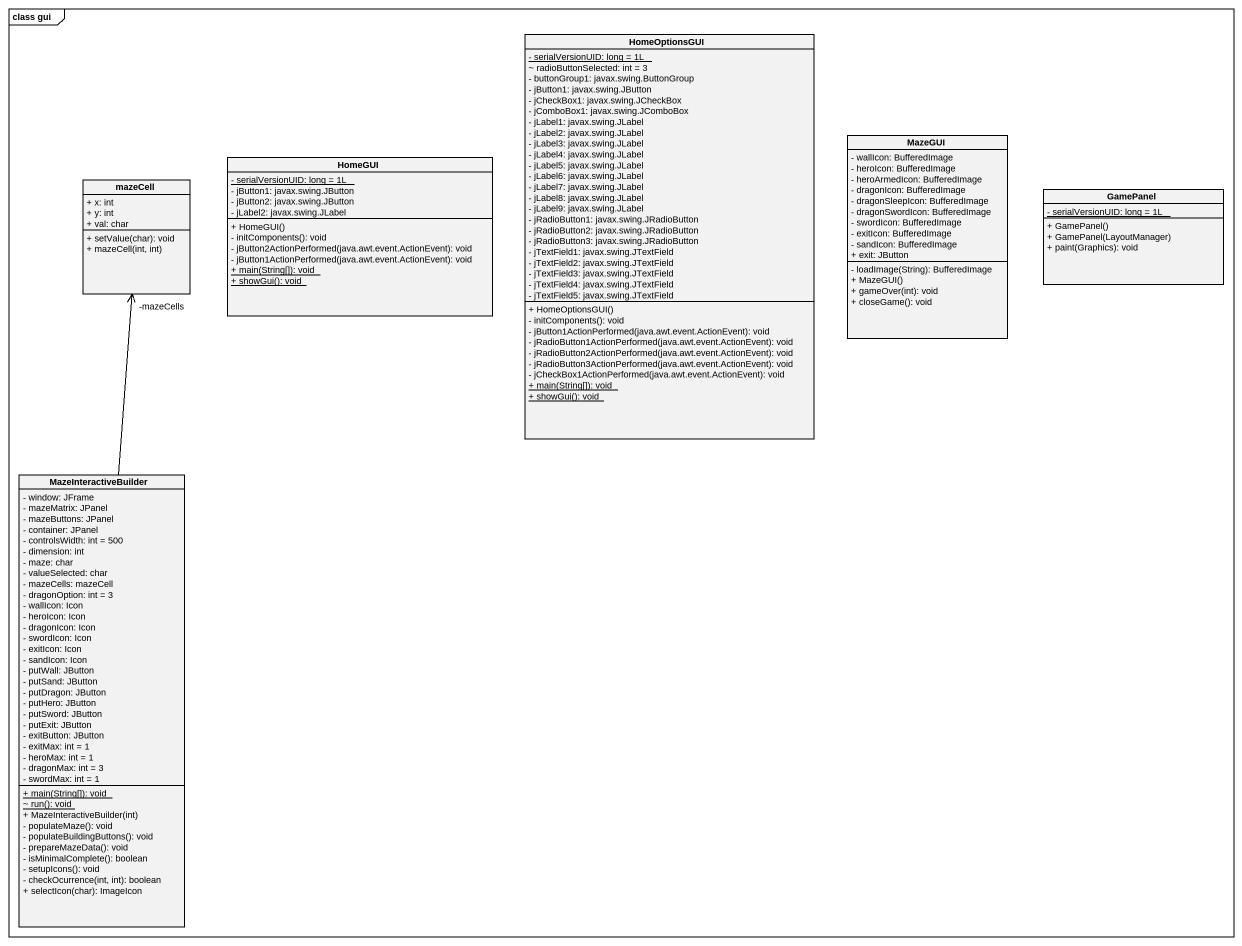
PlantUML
@startuml
mainframe class gui
hide circle
hide empty members
skinparam classAttributeIconSize 0
class HomeOptionsGUI {
  {static} - serialVersionUID: long = 1L
  ~ radioButtonSelected: int = 3
  - buttonGroup1: javax.swing.ButtonGroup
  - jButton1: javax.swing.JButton
  - jCheckBox1: javax.swing.JCheckBox
  - jComboBox1: javax.swing.JComboBox
  - jLabel1: javax.swing.JLabel
  - jLabel2: javax.swing.JLabel
  - jLabel3: javax.swing.JLabel
  - jLabel4: javax.swing.JLabel
  - jLabel5: javax.swing.JLabel
  - jLabel6: javax.swing.JLabel
  - jLabel7: javax.swing.JLabel
  - jLabel8: javax.swing.JLabel
  - jLabel9: javax.swing.JLabel
  - jRadioButton1: javax.swing.JRadioButton
  - jRadioButton2: javax.swing.JRadioButton
  - jRadioButton3: javax.swing.JRadioButton
  - jTextField1: javax.swing.JTextField
  - jTextField2: javax.swing.JTextField
  - jTextField3: javax.swing.JTextField
  - jTextField4: javax.swing.JTextField
  - jTextField5: javax.swing.JTextField
  + HomeOptionsGUI()
  - initComponents(): void
  - jButton1ActionPerformed(java.awt.event.ActionEvent): void
  - jRadioButton1ActionPerformed(java.awt.event.ActionEvent): void
  - jRadioButton2ActionPerformed(java.awt.event.ActionEvent): void
  - jRadioButton3ActionPerformed(java.awt.event.ActionEvent): void
  - jCheckBox1ActionPerformed(java.awt.event.ActionEvent): void
  {static} + main(String[]): void
  {static} + showGui(): void
}
class MazeGUI {
  - wallIcon: BufferedImage
  - heroIcon: BufferedImage
  - heroArmedIcon: BufferedImage
  - dragonIcon: BufferedImage
  - dragonSleepIcon: BufferedImage
  - dragonSwordIcon: BufferedImage
  - swordIcon: BufferedImage
  - exitIcon: BufferedImage
  - sandIcon: BufferedImage
  + exit: JButton
  - loadImage(String): BufferedImage
  + MazeGUI()
  + gameOver(int): void
  + closeGame(): void
}
class mazeCell {
  + x: int
  + y: int
  + val: char
  + setValue(char): void
  + mazeCell(int, int)
}
class HomeGUI {
  {static} - serialVersionUID: long = 1L
  - jButton1: javax.swing.JButton
  - jButton2: javax.swing.JButton
  - jLabel2: javax.swing.JLabel
  + HomeGUI()
  - initComponents(): void
  - jButton2ActionPerformed(java.awt.event.ActionEvent): void
  - jButton1ActionPerformed(java.awt.event.ActionEvent): void
  {static} + main(String[]): void
  {static} + showGui(): void
}
class GamePanel {
  {static} - serialVersionUID: long = 1L
  + GamePanel()
  + GamePanel(LayoutManager)
  + paint(Graphics): void
}
class MazeInteractiveBuilder {
  - window: JFrame
  - mazeMatrix: JPanel
  - mazeButtons: JPanel
  - container: JPanel
  - controlsWidth: int = 500
  - dimension: int
  - maze: char
  - valueSelected: char
  - mazeCells: mazeCell
  - dragonOption: int = 3
  - wallIcon: Icon
  - heroIcon: Icon
  - dragonIcon: Icon
  - swordIcon: Icon
  - exitIcon: Icon
  - sandIcon: Icon
  - putWall: JButton
  - putSand: JButton
  - putDragon: JButton
  - putHero: JButton
  - putSword: JButton
  - putExit: JButton
  - exitButton: JButton
  - exitMax: int = 1
  - heroMax: int = 1
  - dragonMax: int = 3
  - swordMax: int = 1
  {static} + main(String[]): void
  {static} ~ run(): void
  + MazeInteractiveBuilder(int)
  - populateMaze(): void
  - populateBuildingButtons(): void
  - prepareMazeData(): void
  - isMinimalComplete(): boolean
  - setupIcons(): void
  - checkOcurrence(int, int): boolean
  + selectIcon(char): ImageIcon
}
MazeInteractiveBuilder -up-> "-mazeCells" mazeCell
@enduml
